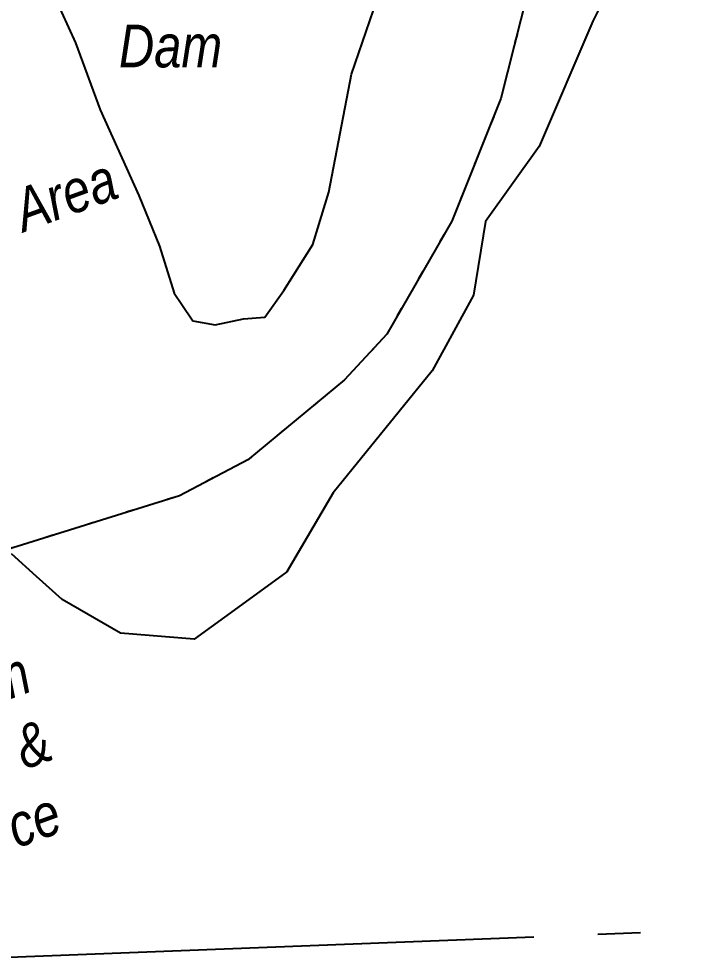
# Model space of a CAD drawing. Extents: x 686944 to 691954, y 6148394 to 6152199.
# Drawn here: x 690282.5 to 690439.2, y 6149425.7 to 6149646.1 of the extents above; entities that cross this region are included whole.
import ezdxf
from ezdxf.enums import TextEntityAlignment as Align

# ---------------------------------------------------------------- set-up
doc = ezdxf.new("R2010")
doc.units = 0
doc.header["$LTSCALE"] = 5
doc.linetypes.add('foc-QUARTERLINE', pattern=[33, 25, -3, 2, -3])
doc.linetypes.add('foc-WHEELTRACKS', pattern=[2, 0.4, -1.6])
doc.layers.add('AS-GENERAL', color=48, linetype='Continuous', lineweight=18)
doc.layers.add('T-TEXT', color=48, linetype='Continuous', lineweight=18)
for name, color, linetype in [('L-SECQ', 8, 'foc-QUARTERLINE'), ('T-BUSH-T', 110, 'Continuous'), ('T-WATER-P3', 160, 'foc-WHEELTRACKS'), ('WETLAND', 143, 'Continuous')]:
    doc.layers.add(name, color=color, linetype=linetype)
doc.styles.add('80L', font='', dxfattribs={"height": 10})
doc.styles.add('80LS', font='', dxfattribs={"height": 10})
doc.styles.add('foc-LtypeFont', font='', dxfattribs={"height": 7.35})
doc.styles.get('80L').set_extended_font_data('Arial Narrow')
doc.styles.get('80LS').set_extended_font_data('Arial Narrow', italic=True)
doc.styles.get('foc-LtypeFont').set_extended_font_data('Arial Narrow')
doc.linetypes.add('foc-TOPO-flowdirection-NOLINE', pattern='A,0,[">",foc-LtypeFont,S=0.3,R=0,X=0,Y=-0.945],-20,[">",foc-LtypeFont,S=0.3,R=0,X=0,Y=-0.945],0', length=20)

msp = doc.modelspace()

# ---------------------------------------------------------------- linework, layer by layer
at = {"layer": 'L-SECQ'}
msp.add_line((690113.363, 6149419.865), (690912.645, 6149451.16), dxfattribs=at)
at = {"layer": 'T-WATER-P3', "flags": 128}
msp.add_lwpolyline([(690436.358, 6150012.037), (690428.98, 6149994.867), (690420.82, 6149983.01), (690400.23, 6149960.144), (690392.397, 6149947.034), (690386.396, 6149932.413), (690382.531, 6149915.985), (690381.088, 6149895.779), (690382.862, 6149876.259), (690406.405, 6149795.837), (690408.159, 6149777.091), (690407.87, 6149676.845), (690395.381, 6149627.423), (690383.904, 6149598.728), (690368.663, 6149572.283), (690358.799, 6149561.582), (690336.139, 6149542.859), (690320.177, 6149534.467), (690211.28, 6149500.502), (690195.825, 6149475.604), (690182.999, 6149407.264), (690184.718, 6149387.495), (690191.961, 6149374.622), (690236.951, 6149316.192), (690241.998, 6149299.972), (690240.817, 6149281.393), (690236.168, 6149265.247), (690229.293, 6149252.1), (690219.573, 6149240.441), (690206.436, 6149234.091), (690190.671, 6149240.364), (690150.944, 6149263.014), (690125.179, 6149277.253), (690094.648, 6149287.968), (690077.704, 6149290.862), (689997.151, 6149291.072), (689961.016, 6149285.56), (689946.682, 6149279.239), (689935.467, 6149270.062), (689927.559, 6149257.667), (689909.51, 6149236.181), (689893.757, 6149211.158), (689889.111, 6149194.832), (689893.49, 6149179.075), (689914.477, 6149159.34), (689921.629, 6149142.631), (689917.796, 6149106.936), (689916.616, 6149047.305), (689912.132, 6149031.76), (689900.562, 6149022.394), (689881.647, 6149022.669), (689864.794, 6149026.764), (689772.888, 6149057.048), (689753.548, 6149057.494), (689725.085, 6149049.222), (689717.251, 6149046.945)], dxfattribs=at)
at = {"layer": 'T-WATER-P3', "linetype": 'foc-TOPO-flowdirection-NOLINE', "flags": 128}
msp.add_lwpolyline([(690436.358, 6150012.037), (690428.98, 6149994.867), (690420.82, 6149983.01), (690400.23, 6149960.144), (690392.397, 6149947.034), (690386.396, 6149932.413), (690382.531, 6149915.985), (690381.088, 6149895.779), (690382.862, 6149876.259), (690406.405, 6149795.837), (690408.159, 6149777.091), (690407.87, 6149676.845), (690395.381, 6149627.423), (690383.904, 6149598.728), (690368.663, 6149572.283), (690358.8, 6149561.582), (690336.139, 6149542.859), (690320.177, 6149534.467), (690211.279, 6149500.502), (690195.825, 6149475.604), (690182.999, 6149407.264), (690184.718, 6149387.495), (690191.961, 6149374.622), (690236.951, 6149316.192), (690241.998, 6149299.972), (690240.817, 6149281.393), (690236.167, 6149265.247), (690229.293, 6149252.1), (690219.573, 6149240.441), (690206.436, 6149234.091), (690190.671, 6149240.364), (690150.944, 6149263.014), (690125.179, 6149277.253), (690094.648, 6149287.968), (690077.704, 6149290.862), (689997.151, 6149291.072), (689961.016, 6149285.56), (689946.682, 6149279.239), (689935.467, 6149270.062), (689927.559, 6149257.667), (689909.51, 6149236.181), (689893.757, 6149211.158), (689889.111, 6149194.832), (689893.49, 6149179.075), (689914.477, 6149159.34), (689921.629, 6149142.631), (689917.796, 6149106.936), (689916.616, 6149047.305), (689912.132, 6149031.76), (689900.562, 6149022.394), (689881.647, 6149022.669), (689864.794, 6149026.764), (689772.888, 6149057.048), (689753.548, 6149057.494), (689725.085, 6149049.221), (689717.251, 6149046.945)], dxfattribs=at)
at = {"layer": 'WETLAND', "linetype": 'Continuous'}
for points in [[(690426.63, 6149664.974), (690416.924, 6149645.564), (690404.372, 6149616.189), (690391.826, 6149598.623), (690389.003, 6149581.372), (690389.003, 6149581.372), (690379.306, 6149563.695), (690356.165, 6149535.15), (690345.291, 6149516.624), (690334.632, 6149508.913), (690323.57, 6149500.911), (690306.317, 6149502.274), (690292.706, 6149510.168), (690286.711, 6149515.532), (690280.786, 6149520.833)], [(690290.876, 6149651.313), (690295.787, 6149640.472), (690301.614, 6149624.821), (690310.648, 6149604.746), (690315.466, 6149592.902), (690318.878, 6149581.861), (690320.685, 6149579.251), (690323.295, 6149575.437), (690328.514, 6149574.433), (690335.139, 6149575.838), (690340.158, 6149576.24), (690344.574, 6149582.463), (690351.362, 6149593.291), (690355.126, 6149605.524), (690360.459, 6149633.127), (690369.869, 6149660.73)]]:
    msp.add_lwpolyline(points, dxfattribs=at)

# ---------------------------------------------------------------- texts
at = {"layer": 'AS-GENERAL', "insert": (690298.992, 6149661.404), "char_height": 9.99912, "attachment_point": 1, "style": '80L'}
msp.add_mtext_dynamic_manual_height_columns('\\pi0.29895;{\\fArial Narrow|b0|i1|c0|p34;Beaver\\P\\pi6.9764;Dam}', width=37.38865, gutter_width=49.996, heights=[0], dxfattribs=at)
at = {"layer": 'T-BUSH-T', "insert": (690240.093, 6149482.733), "char_height": 10, "attachment_point": 1, "rotation": 20, "style": '80L'}
msp.add_mtext_dynamic_manual_height_columns('\\pi0.89925;{\\fArial Narrow|b0|i1|c0|p34;10-30cm \\P\\pi0.63663;Poplar & \\P\\pi4.64072;Spruce}', width=44.47926, gutter_width=47.496, heights=[0], dxfattribs=at)
at = {"layer": 'T-TEXT', "style": '80LS'}
msp.add_text('Low Area', height=10, rotation=20, dxfattribs=at).set_placement((690282.036, 6149600.819), align=Align.MIDDLE_CENTER)

doc.saveas('drawing.dxf')
